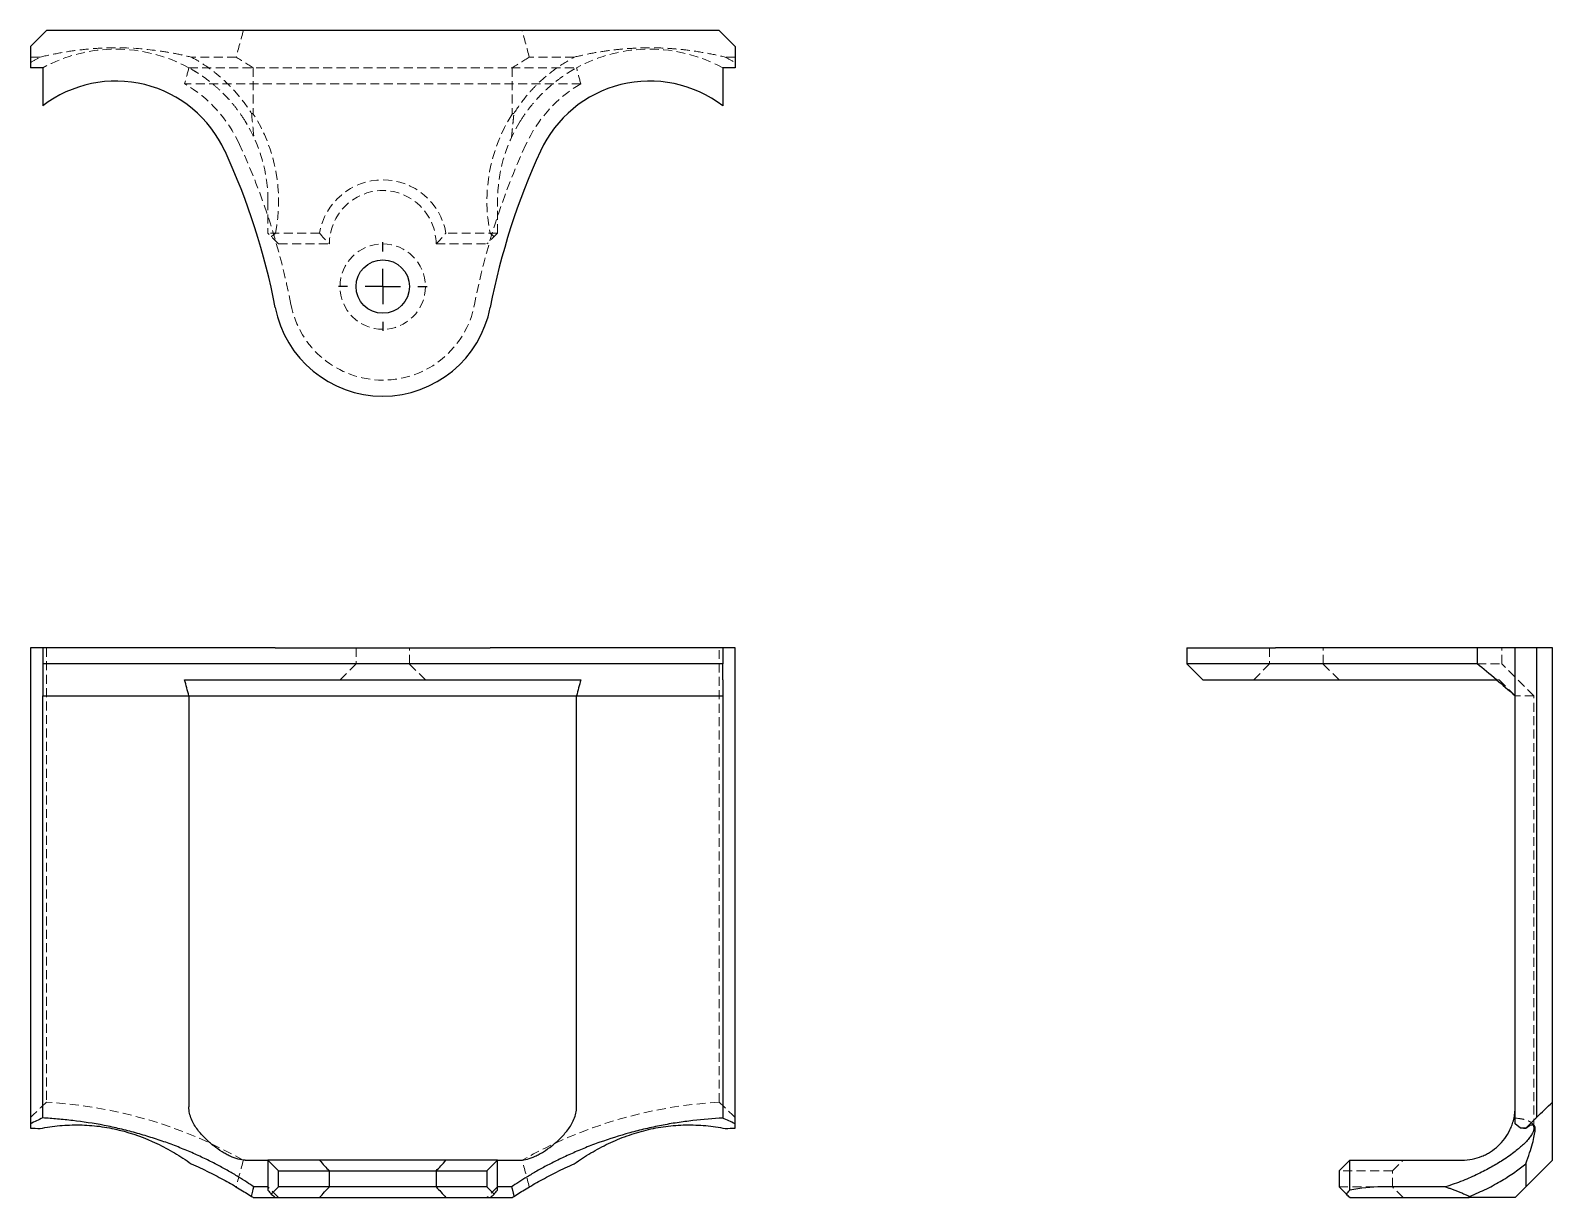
# Model space of a CAD drawing. Header units: millimetres. Extents: x 33 to 249, y 18 to 184.
import ezdxf

# ---------------------------------------------------------------- set-up
doc = ezdxf.new("R2010")
doc.units = ezdxf.units.MM
doc.linetypes.add('HIDDEN', pattern=[1.905, 1.27, -0.635])
doc.layers.add('10', color=7, linetype='Continuous')

# ---------------------------------------------------------------- blocks, each defined once
blk = doc.blocks.new('SW_CENTERMARKSYMBOL_0')
at = {"layer": '10', "color": 0}
for p, q in [((0, 5), (0, 6.29)), ((0, 0), (0, 2.5)), ((-5, 0), (-6.29, 0)), ((0, 0), (-2.5, 0)), ((0, 0), (0, -2.5)), ((0, 0), (2.5, 0)), ((5, 0), (6.29, 0)), ((0, -5), (0, -6.29))]:
    blk.add_line(p, q, dxfattribs=at)

msp = doc.modelspace()

# ---------------------------------------------------------------- linework, layer by layer
at = {"color": 7, "linetype": 'Continuous', "lineweight": 25}
for p, q in [((33.03, 181.67), (35.3, 183.94)), ((130.7, 183.94), (35.3, 183.94)), ((130.7, 183.94), (132.97, 181.67)), ((33.03, 181.67), (33.03, 178.64)), ((132.97, 181.67), (132.97, 178.64)), ((34.78, 178.64), (33.03, 178.64)), ((34.78, 178.64), (34.78, 173.23)), ((131.22, 178.64), (131.22, 173.23)), ((132.97, 178.64), (131.22, 178.64)), ((33.03, 96.34), (33.03, 28.81)), ((34.78, 96.34), (33.03, 96.34)), ((34.78, 96.34), (34.78, 94.07)), ((60.62, 96.34), (34.78, 96.34)), ((67.74, 96.34), (60.62, 96.34)), ((67.74, 96.34), (98.25, 96.34)), ((105.38, 96.34), (98.25, 96.34)), ((131.22, 96.34), (105.38, 96.34)), ((131.22, 96.34), (131.22, 94.07)), ((132.97, 96.34), (131.22, 96.34)), ((132.97, 28.81), (132.97, 96.34)), ((197.06, 96.34), (197.06, 94.07)), ((197.06, 96.34), (209.65, 96.34)), ((231.83, 96.34), (209.65, 96.34)), ((238.23, 96.34), (231.83, 96.34)), ((238.23, 96.34), (238.23, 94.07)), ((243.64, 96.34), (238.23, 96.34)), ((243.64, 28.81), (243.64, 96.34)), ((246.67, 96.34), (243.64, 96.34)), ((246.67, 96.34), (246.67, 29.71)), ((248.94, 96.34), (246.67, 96.34)), ((248.94, 31.9), (248.94, 96.34)), ((60.62, 94.07), (34.78, 94.07)), ((67.74, 94.07), (60.62, 94.07)), ((98.25, 94.07), (67.74, 94.07)), ((105.38, 94.07), (98.25, 94.07)), ((131.22, 94.07), (105.38, 94.07)), ((197.06, 94.07), (199.33, 91.8)), ((209.65, 94.07), (197.06, 94.07)), ((231.83, 94.07), (209.65, 94.07)), ((238.23, 94.07), (231.83, 94.07)), ((54.9, 91.8), (62.68, 91.8)), ((62.68, 91.8), (69.97, 91.8)), ((69.97, 91.8), (96.02, 91.8)), ((96.02, 91.8), (103.31, 91.8)), ((103.31, 91.8), (111.09, 91.8)), ((199.33, 91.8), (210.08, 91.8)), ((210.08, 91.8), (232.78, 91.8)), ((232.78, 91.8), (241.03, 91.8)), ((34.78, 29.65), (34.78, 89.53)), ((34.78, 89.53), (55.5, 89.53)), ((55.5, 89.53), (55.5, 31.22)), ((55.5, 89.53), (110.49, 89.53)), ((110.49, 31.22), (110.49, 89.53)), ((110.49, 89.53), (131.22, 89.53)), ((131.22, 89.53), (131.22, 29.64)), ((248.94, 23.65), (248.94, 31.9)), ((132.97, 28.2), (132.97, 28.81)), ((244.37, 28.2), (243.64, 28.81)), ((245.15, 28.2), (244.37, 28.2)), ((246.67, 29.71), (245.15, 28.2)), ((245.15, 28.2), (245.15, 28.15)), ((63.49, 23.65), (66.72, 23.65)), ((66.72, 23.65), (66.72, 19.39)), ((68.23, 22.14), (66.72, 23.65)), ((74.04, 23.65), (66.72, 23.65)), ((68.23, 19.87), (68.23, 22.14)), ((68.23, 22.14), (75.43, 22.14)), ((91.96, 23.65), (74.04, 23.65)), ((75.43, 19.87), (75.43, 22.14)), ((75.43, 22.14), (90.57, 22.14)), ((90.57, 22.14), (97.76, 22.14)), ((90.57, 22.14), (90.57, 19.87)), ((99.28, 23.65), (91.96, 23.65)), ((99.28, 23.65), (97.76, 22.14)), ((97.76, 22.14), (97.76, 19.87)), ((99.28, 19.39), (99.28, 23.65)), ((99.28, 23.65), (102.51, 23.65)), ((220.17, 23.65), (218.65, 22.14)), ((218.65, 22.14), (218.65, 19.87)), ((220.17, 19.39), (220.17, 23.65)), ((220.17, 23.65), (224.71, 23.65)), ((224.71, 23.65), (236.07, 23.65)), ((245.15, 23.14), (245.15, 19.87)), ((66.72, 19.87), (64.73, 19.87)), ((67.19, 18.83), (68.23, 19.87)), ((75.43, 19.87), (68.23, 19.87)), ((90.57, 19.87), (75.43, 19.87)), ((97.76, 19.87), (90.57, 19.87)), ((97.76, 19.87), (98.8, 18.83)), ((101.27, 19.87), (99.28, 19.87)), ((218.65, 19.87), (219.69, 18.83)), ((233.77, 19.87), (224.71, 19.87)), ((245.15, 19.87), (243.64, 18.35)), ((64.64, 18.35), (67.78, 18.35)), ((67.78, 18.35), (74.04, 18.35)), ((74.04, 18.35), (91.96, 18.35)), ((91.96, 18.35), (98.21, 18.35)), ((98.21, 18.35), (101.36, 18.35)), ((220.17, 18.35), (237.09, 18.35)), ((243.64, 18.35), (237.09, 18.35))]:
    msp.add_line(p, q, dxfattribs=at)
at = {"color": 7, "linetype": 'HIDDEN', "lineweight": 18}
for p, q in [((34.4, 180.15), (33.03, 180.15)), ((62.21, 180.15), (55.83, 180.15)), ((110.17, 180.15), (103.78, 180.15)), ((132.97, 180.15), (131.6, 180.15)), ((55.5, 178.64), (110.49, 178.64)), ((64.64, 178.64), (64.64, 172.09)), ((101.36, 178.64), (101.36, 172.09)), ((111.09, 176.37), (54.9, 176.37)), ((66.72, 159.71), (66.72, 155.17)), ((99.28, 155.17), (99.28, 159.71)), ((74.04, 155.17), (66.72, 155.17)), ((68.23, 153.65), (66.72, 155.17)), ((68.23, 153.65), (75.43, 153.65)), ((90.57, 153.65), (97.76, 153.65)), ((99.28, 155.17), (91.96, 155.17)), ((99.28, 155.17), (97.76, 153.65)), ((35.3, 96.34), (35.3, 31.9)), ((79.21, 96.34), (79.21, 94.07)), ((86.78, 94.07), (86.78, 96.34)), ((130.7, 31.9), (130.7, 96.34)), ((208.81, 96.34), (208.81, 94.07)), ((216.38, 94.07), (216.38, 96.34)), ((241.75, 94.07), (241.75, 96.34)), ((79.21, 94.07), (76.94, 91.8)), ((89.05, 91.8), (86.78, 94.07)), ((208.81, 94.07), (206.54, 91.8)), ((218.65, 91.8), (216.38, 94.07)), ((238.23, 94.07), (241.75, 94.07)), ((246.29, 89.53), (241.75, 94.07)), ((241.03, 91.8), (241.37, 91.8)), ((246.29, 89.53), (243.64, 89.53)), ((246.29, 28.23), (246.29, 89.53)), ((245.15, 28.2), (246.67, 29.71)), ((246.33, 28.58), (245.99, 28.92)), ((246.34, 28.58), (246, 28.92)), ((63.23, 23.65), (63.49, 23.65)), ((102.51, 23.65), (102.77, 23.65)), ((226.23, 22.14), (218.65, 22.14)), ((226.23, 22.14), (227.74, 23.65)), ((226.23, 19.87), (226.23, 22.14)), ((68.23, 18.35), (66.72, 19.87)), ((99.28, 19.87), (97.76, 18.35)), ((218.65, 19.87), (224.71, 19.87)), ((227.74, 18.35), (226.23, 19.87))]:
    msp.add_line(p, q, dxfattribs=at)
msp.add_circle((83, 147.6), 6.06, dxfattribs=at)
at = {"color": 7, "linetype": 'Continuous', "lineweight": 25}
msp.add_circle((83, 147.6), 3.79, dxfattribs=at)
at = {"color": 7, "linetype": 'HIDDEN', "lineweight": 18}
for centre, radius, start, end in [((45.14, 159.71), 21.58, 61.3056, 118.6944), ((31.71, 128.59), 59.91, 56.6633, 59.399), ((134.28, 128.59), 59.91, 120.601, 123.3367), ((120.86, 159.71), 21.58, 61.3056, 118.6944), ((45.14, 159.71), 19.31, 24.695, 59.6262), ((120.86, 159.71), 19.31, 120.3738, 155.305), ((45.14, 159.71), 21.58, 0, 31.7569), ((45.14, 159.71), 23.09, 348.6547, 32.4054), ((120.86, 159.71), 23.09, 147.5946, 191.3453), ((120.86, 159.71), 21.58, 148.2431, 180), ((-27.64, 126.24), 99.42, 10.9241, 24.695), ((193.64, 126.24), 99.42, 155.305, 169.0759), ((83, 153.65), 9.09, 9.5941, 170.4059), ((83, 153.65), 7.57, 0, 180), ((83, 147.6), 13.27, 190.9241, 349.0759), ((31.71, -31.7), 63.69, 60.3439, 86.7758), ((134.28, -31.7), 63.69, 93.2242, 119.6561)]:
    msp.add_arc(centre, radius, start, end, dxfattribs=at)
at = {"color": 7, "linetype": 'Continuous', "lineweight": 25}
for centre, radius, start, end in [((45.14, 159.71), 17.04, 24.695, 127.4576), ((120.86, 159.71), 17.04, 52.5424, 155.305), ((-27.64, 126.24), 97.15, 10.9241, 24.695), ((193.64, 126.24), 97.15, 155.305, 169.0759), ((83, 147.6), 15.54, 190.9241, 349.0759)]:
    msp.add_arc(centre, radius, start, end, dxfattribs=at)
at = {"color": 7, "linetype": 'HIDDEN', "lineweight": 18}
for points in [[(63.23, 183.94), (62.89, 182.66), (62.55, 181.4), (62.21, 180.15)], [(103.78, 180.15), (103.45, 181.4), (103.11, 182.66), (102.77, 183.94)], [(33.03, 179.37), (33.48, 179.65), (33.93, 179.91), (34.4, 180.15)], [(131.59, 180.15), (132.06, 179.91), (132.52, 179.65), (132.97, 179.37)], [(55.5, 178.64), (55.3, 177.86), (55.1, 177.1), (54.9, 176.37)], [(111.09, 176.37), (110.89, 177.12), (110.69, 177.88), (110.49, 178.64)], [(64.39, 172.17), (64.47, 172.15), (64.55, 172.12), (64.64, 172.09)], [(64.39, 172.17), (64.5, 171.06), (64.61, 169.93), (64.73, 168.77)], [(101.36, 172.09), (101.44, 172.12), (101.52, 172.15), (101.61, 172.17)], [(67.19, 154.69), (67.39, 154.85), (67.59, 155.01), (67.78, 155.17)], [(74.04, 155.17), (74.5, 154.62), (74.96, 154.12), (75.43, 153.65)], [(90.57, 153.65), (91.03, 154.12), (91.49, 154.62), (91.96, 155.17)], [(98.21, 155.17), (98.41, 155.01), (98.61, 154.85), (98.8, 154.69)], [(241.37, 91.8), (242.12, 91.04), (242.88, 90.28), (243.64, 89.53)], [(35.3, 31.9), (34.53, 31.17), (33.77, 30.44), (33.03, 29.71)], [(132.97, 29.71), (132.23, 30.44), (131.47, 31.17), (130.7, 31.9)], [(244.37, 28.2), (244.65, 28.19), (244.91, 28.17), (245.15, 28.15)], [(63.23, 23.65), (62.89, 22.37), (62.55, 21.11), (62.21, 19.87)], [(103.78, 19.87), (103.45, 21.11), (103.11, 22.37), (102.77, 23.65)]]:
    msp.add_open_spline(points, degree=3, dxfattribs=at)
for points, knots in [([(34.4, 180.15), (35.31, 180.38), (36.24, 180.57), (38.12, 180.91), (39.05, 181.06), (40.93, 181.28), (41.87, 181.36), (43.28, 181.44), (43.75, 181.46), (44.69, 181.48), (45.16, 181.48), (47.47, 181.46), (49.25, 181.31), (51.81, 180.97), (52.65, 180.83), (54.27, 180.52), (55.06, 180.34), (55.83, 180.15)], [0, 0, 0, 0, 0.125, 0.125, 0.25, 0.25, 0.375, 0.375, 0.4375, 0.4375, 0.5, 0.5, 0.75, 0.75, 0.875, 0.875, 1, 1, 1, 1]), ([(110.17, 180.15), (110.93, 180.34), (111.72, 180.52), (113.34, 180.83), (114.17, 180.97), (115.88, 181.2), (116.76, 181.29), (118.54, 181.42), (119.45, 181.46), (121.27, 181.49), (122.2, 181.47), (123.61, 181.39), (124.09, 181.36), (125.04, 181.27), (125.51, 181.23), (126.94, 181.06), (127.88, 180.91), (129.76, 180.57), (130.68, 180.38), (131.59, 180.15)], [0, 0, 0, 0, 0.125, 0.125, 0.25, 0.25, 0.375, 0.375, 0.5, 0.5, 0.625, 0.625, 0.6875, 0.6875, 0.75, 0.75, 0.875, 0.875, 1, 1, 1, 1]), ([(55.83, 180.16), (56.7, 179.69), (57.54, 179.17), (58.74, 178.32), (59.13, 178.02), (59.89, 177.39), (60.27, 177.07), (61.34, 176.06), (62.02, 175.35), (63.27, 173.83), (63.85, 173.03), (64.39, 172.17)], [0, 0, 0, 0, 0.25, 0.25, 0.375, 0.375, 0.5, 0.5, 0.75, 0.75, 1, 1, 1, 1]), ([(101.61, 172.17), (102.15, 173.02), (102.73, 173.83), (103.67, 174.98), (104, 175.35), (104.67, 176.07), (105.02, 176.42), (106.11, 177.42), (106.87, 178.03), (108.46, 179.16), (109.3, 179.68), (110.17, 180.15)], [0, 0, 0, 0, 0.25, 0.25, 0.375, 0.375, 0.5, 0.5, 0.75, 0.75, 1, 1, 1, 1]), ([(63.49, 171.07), (63.17, 171.59), (62.83, 172.08), (62.12, 173.04), (61.76, 173.49), (61.18, 174.15), (60.99, 174.36), (60.6, 174.77), (60.4, 174.97), (59.81, 175.54), (59.42, 175.9), (58.62, 176.57), (58.22, 176.88), (57.46, 177.43), (57.09, 177.68), (56.58, 178.01), (56.42, 178.11), (56.12, 178.29), (55.99, 178.37), (55.76, 178.5), (55.66, 178.55), (55.54, 178.62), (55.5, 178.64), (55.5, 178.64)], [0, 0, 0, 0, 0.125, 0.125, 0.25, 0.25, 0.3125, 0.3125, 0.375, 0.375, 0.5, 0.5, 0.625, 0.625, 0.75, 0.75, 0.8125, 0.8125, 0.875, 0.875, 0.9375, 0.9375, 1, 1, 1, 1]), ([(102.51, 171.07), (102.83, 171.59), (103.17, 172.08), (103.87, 173.04), (104.24, 173.49), (104.81, 174.15), (105.01, 174.36), (105.4, 174.77), (105.59, 174.97), (106.18, 175.54), (106.58, 175.9), (107.38, 176.57), (107.77, 176.88), (108.54, 177.43), (108.9, 177.68), (109.42, 178.01), (109.58, 178.11), (109.87, 178.29), (110.01, 178.37), (110.24, 178.5), (110.33, 178.55), (110.46, 178.62), (110.49, 178.64), (110.49, 178.64)], [0, 0, 0, 0, 0.125, 0.125, 0.25, 0.25, 0.3125, 0.3125, 0.375, 0.375, 0.5, 0.5, 0.625, 0.625, 0.75, 0.75, 0.8125, 0.8125, 0.875, 0.875, 0.9375, 0.9375, 1, 1, 1, 1]), ([(101.27, 168.77), (101.28, 168.93), (101.32, 169.24), (101.36, 169.72), (101.41, 170.2), (101.46, 170.69), (101.51, 171.18), (101.56, 171.68), (101.59, 172.01), (101.61, 172.17)], [0, 0, 0, 0, 0.1364135, 0.2749175, 0.4155477, 0.5583383, 0.703322, 0.8505317, 1, 1, 1, 1]), ([(243.64, 29.64), (244.03, 29.59), (244.83, 29.49), (245.55, 29.24), (245.97, 28.96), (246.16, 28.77), (246.19, 28.65), (246.2, 28.64)], [0, 0, 0, 0, 0.295892, 0.596689, 0.790587, 0.984484, 1, 1, 1, 1])]:
    msp.add_open_spline(points, degree=3, knots=knots, dxfattribs=at)
at = {"color": 7, "linetype": 'Continuous', "lineweight": 25}
for points in [[(34.78, 94.07), (34.78, 93.38), (34.78, 92.63), (34.78, 91.8)], [(131.22, 91.8), (131.22, 92.63), (131.22, 93.38), (131.22, 94.07)], [(241, 91.8), (240.02, 92.63), (239.1, 93.38), (238.23, 94.07)], [(34.78, 91.8), (34.78, 91.1), (34.78, 90.34), (34.78, 89.53)], [(55.5, 89.53), (55.3, 90.31), (55.1, 91.06), (54.9, 91.8)], [(111.09, 91.8), (110.89, 91.04), (110.69, 90.28), (110.49, 89.53)], [(131.22, 91.8), (131.22, 91.1), (131.22, 90.34), (131.22, 89.53)], [(241, 91.8), (241.83, 91.1), (242.71, 90.34), (243.64, 89.53)], [(246.67, 29.71), (247.41, 30.44), (248.17, 31.17), (248.94, 31.9)], [(34.78, 29.65), (34.18, 29.39), (33.6, 29.11), (33.03, 28.81)], [(33.03, 28.81), (33.03, 28.61), (33.03, 28.4), (33.03, 28.2)], [(33.03, 28.2), (33.48, 28.19), (33.93, 28.17), (34.4, 28.15)], [(132.97, 28.81), (132.4, 29.11), (131.81, 29.39), (131.22, 29.64)], [(131.59, 28.15), (132.06, 28.17), (132.52, 28.19), (132.97, 28.2)], [(245.15, 28.15), (244.91, 28.17), (244.65, 28.19), (244.37, 28.2)], [(74.04, 23.65), (74.5, 23.11), (74.96, 22.6), (75.43, 22.14)], [(90.57, 22.14), (91.03, 22.6), (91.49, 23.11), (91.96, 23.65)], [(245.15, 19.87), (246.4, 21.11), (247.66, 22.37), (248.94, 23.65)], [(64.39, 18.52), (64.5, 19.03), (64.61, 19.48), (64.73, 19.87)], [(74.04, 18.35), (74.5, 18.9), (74.96, 19.41), (75.43, 19.87)], [(90.57, 19.87), (91.03, 19.41), (91.49, 18.9), (91.96, 18.35)], [(224.71, 19.87), (223.21, 19.87), (221.72, 19.71), (220.17, 19.39)], [(64.39, 18.52), (64.47, 18.46), (64.55, 18.41), (64.64, 18.35)], [(66.72, 19.39), (66.88, 19.21), (67.03, 19.02), (67.19, 18.83)], [(67.19, 18.83), (67.39, 18.67), (67.59, 18.51), (67.78, 18.35)], [(98.21, 18.35), (98.41, 18.51), (98.61, 18.67), (98.8, 18.83)], [(98.8, 18.83), (98.96, 19.02), (99.12, 19.21), (99.28, 19.39)], [(101.36, 18.35), (101.44, 18.41), (101.52, 18.46), (101.61, 18.52)], [(219.69, 18.83), (219.85, 19.02), (220.01, 19.21), (220.17, 19.39)], [(220.17, 18.35), (220.01, 18.51), (219.85, 18.67), (219.69, 18.83)], [(237.09, 18.35), (237.12, 18.41), (237.15, 18.46), (237.17, 18.52)]]:
    msp.add_open_spline(points, degree=3, dxfattribs=at)
for points, knots in [([(63.49, 23.65), (63.17, 23.65), (62.83, 23.71), (62.12, 23.9), (61.76, 24.04), (61.18, 24.3), (60.99, 24.4), (60.6, 24.61), (60.4, 24.73), (59.81, 25.1), (59.42, 25.38), (58.62, 26), (58.22, 26.35), (57.46, 27.1), (57.09, 27.51), (56.58, 28.19), (56.42, 28.43), (56.12, 28.93), (55.99, 29.19), (55.76, 29.74), (55.66, 30.02), (55.54, 30.61), (55.5, 30.92), (55.5, 31.22)], [0, 0, 0, 0, 0.125, 0.125, 0.25, 0.25, 0.3125, 0.3125, 0.375, 0.375, 0.5, 0.5, 0.625, 0.625, 0.75, 0.75, 0.8125, 0.8125, 0.875, 0.875, 0.9375, 0.9375, 1, 1, 1, 1]), ([(102.51, 23.65), (102.83, 23.65), (103.17, 23.71), (103.87, 23.9), (104.24, 24.04), (104.81, 24.3), (105.01, 24.4), (105.4, 24.61), (105.59, 24.73), (106.18, 25.1), (106.58, 25.38), (107.38, 26), (107.77, 26.35), (108.54, 27.1), (108.9, 27.51), (109.42, 28.19), (109.58, 28.43), (109.87, 28.93), (110.01, 29.19), (110.24, 29.74), (110.33, 30.02), (110.46, 30.61), (110.49, 30.92), (110.49, 31.22)], [0, 0, 0, 0, 0.125, 0.125, 0.25, 0.25, 0.3125, 0.3125, 0.375, 0.375, 0.5, 0.5, 0.625, 0.625, 0.75, 0.75, 0.8125, 0.8125, 0.875, 0.875, 0.9375, 0.9375, 1, 1, 1, 1]), ([(236.07, 23.65), (236.59, 23.65), (237.08, 23.71), (238.04, 23.9), (238.49, 24.04), (239.15, 24.3), (239.36, 24.4), (239.77, 24.61), (239.97, 24.73), (240.54, 25.1), (240.9, 25.38), (241.57, 26), (241.88, 26.35), (242.43, 27.1), (242.68, 27.51), (243.01, 28.19), (243.11, 28.43), (243.29, 28.93), (243.37, 29.19), (243.5, 29.74), (243.55, 30.02), (243.62, 30.61), (243.64, 30.92), (243.64, 31.22)], [0, 0, 0, 0, 0.125, 0.125, 0.25, 0.25, 0.3125, 0.3125, 0.375, 0.375, 0.5, 0.5, 0.625, 0.625, 0.75, 0.75, 0.8125, 0.8125, 0.875, 0.875, 0.9375, 0.9375, 1, 1, 1, 1]), ([(34.4, 28.15), (35.31, 28.33), (36.24, 28.47), (38.12, 28.64), (39.05, 28.68), (40.93, 28.64), (41.87, 28.58), (43.28, 28.4), (43.75, 28.32), (44.69, 28.15), (45.16, 28.05), (47.47, 27.48), (49.25, 26.83), (51.81, 25.61), (52.65, 25.16), (54.27, 24.2), (55.06, 23.69), (55.83, 23.14)], [0, 0, 0, 0, 0.125, 0.125, 0.25, 0.25, 0.375, 0.375, 0.4375, 0.4375, 0.5, 0.5, 0.75, 0.75, 0.875, 0.875, 1, 1, 1, 1]), ([(64.73, 19.87), (64.1, 20.29), (63.36, 20.78), (62.07, 21.57), (61.61, 21.84), (60.64, 22.39), (60.14, 22.67), (59.08, 23.23), (58.52, 23.51), (57.36, 24.07), (56.76, 24.35), (55.52, 24.9), (54.88, 25.17), (53.57, 25.69), (52.9, 25.95), (51.52, 26.43), (50.81, 26.67), (49.38, 27.12), (48.66, 27.34), (47.2, 27.74), (46.47, 27.93), (44.98, 28.28), (44.23, 28.45), (41.96, 28.88), (40.47, 29.1), (38.29, 29.36), (37.58, 29.43), (36.15, 29.56), (35.46, 29.61), (34.78, 29.65)], [0, 0, 0, 0, 0.125, 0.125, 0.1875, 0.1875, 0.25, 0.25, 0.3125, 0.3125, 0.375, 0.375, 0.4375, 0.4375, 0.5, 0.5, 0.5625, 0.5625, 0.625, 0.625, 0.6875, 0.6875, 0.75, 0.75, 0.875, 0.875, 0.9375, 0.9375, 1, 1, 1, 1]), ([(131.22, 29.64), (129.86, 29.57), (128.45, 29.45), (126.62, 29.23), (126.24, 29.18), (125.5, 29.08), (125.13, 29.03), (124.01, 28.86), (123.27, 28.73), (121.77, 28.44), (121.03, 28.28), (119.91, 28.02), (119.53, 27.93), (118.79, 27.74), (118.42, 27.64), (116.58, 27.13), (115.16, 26.68), (113.1, 25.95), (112.42, 25.69), (111.11, 25.17), (110.47, 24.89), (109.23, 24.34), (108.63, 24.06), (107.47, 23.5), (106.92, 23.22), (105.85, 22.67), (105.35, 22.39), (104.38, 21.84), (103.92, 21.56), (102.64, 20.77), (101.89, 20.29), (101.27, 19.87)], [0, 0, 0, 0, 0.125, 0.125, 0.15625, 0.15625, 0.1875, 0.1875, 0.25, 0.25, 0.3125, 0.3125, 0.34375, 0.34375, 0.375, 0.375, 0.5, 0.5, 0.5625, 0.5625, 0.625, 0.625, 0.6875, 0.6875, 0.75, 0.75, 0.8125, 0.8125, 0.875, 0.875, 1, 1, 1, 1]), ([(110.17, 23.14), (110.93, 23.69), (111.72, 24.2), (113.34, 25.16), (114.17, 25.61), (115.88, 26.42), (116.76, 26.79), (118.54, 27.43), (119.45, 27.7), (121.27, 28.15), (122.2, 28.33), (123.61, 28.51), (124.09, 28.56), (125.04, 28.63), (125.51, 28.65), (126.94, 28.67), (127.88, 28.64), (129.76, 28.47), (130.68, 28.33), (131.59, 28.15)], [0, 0, 0, 0, 0.125, 0.125, 0.25, 0.25, 0.375, 0.375, 0.5, 0.5, 0.625, 0.625, 0.6875, 0.6875, 0.75, 0.75, 0.875, 0.875, 1, 1, 1, 1]), ([(246.2, 28.64), (246.23, 28.54), (246.32, 28.32), (246.27, 27.93), (246.1, 27.48), (245.8, 26.99), (245.37, 26.47), (244.7, 25.78), (243.84, 25.04), (242.83, 24.28), (241.72, 23.53), (240.27, 22.67), (238.38, 21.68), (236.23, 20.7), (234.59, 20.15), (233.77, 19.87)], [0, 0, 0, 0, 0.058505, 0.121949, 0.183913, 0.24588, 0.309388, 0.372899, 0.476636, 0.538715, 0.601103, 0.697032, 0.794106, 0.896238, 1, 1, 1, 1]), ([(245.15, 23.14), (245.34, 23.69), (245.52, 24.2), (245.83, 25.16), (245.97, 25.61), (246.2, 26.42), (246.29, 26.79), (246.42, 27.43), (246.46, 27.7), (246.49, 28.15), (246.47, 28.33), (246.39, 28.51), (246.36, 28.56), (246.27, 28.63), (246.23, 28.65), (246.06, 28.67), (245.91, 28.64), (245.57, 28.47), (245.38, 28.33), (245.15, 28.15)], [0, 0, 0, 0, 0.125, 0.125, 0.25, 0.25, 0.375, 0.375, 0.5, 0.5, 0.625, 0.625, 0.6875, 0.6875, 0.75, 0.75, 0.875, 0.875, 1, 1, 1, 1]), ([(55.83, 23.14), (56.7, 22.76), (57.54, 22.37), (58.74, 21.77), (59.13, 21.57), (59.89, 21.17), (60.27, 20.97), (61.34, 20.38), (62.02, 19.99), (63.27, 19.23), (63.85, 18.86), (64.39, 18.52)], [0, 0, 0, 0, 0.25, 0.25, 0.375, 0.375, 0.5, 0.5, 0.75, 0.75, 1, 1, 1, 1]), ([(101.61, 18.52), (102.15, 18.87), (102.73, 19.23), (103.67, 19.8), (104, 19.99), (104.67, 20.38), (105.02, 20.58), (106.11, 21.18), (106.87, 21.58), (108.46, 22.37), (109.3, 22.76), (110.17, 23.15)], [0, 0, 0, 0, 0.25, 0.25, 0.375, 0.375, 0.5, 0.5, 0.75, 0.75, 1, 1, 1, 1]), ([(237.17, 18.52), (238.02, 18.87), (238.83, 19.23), (239.98, 19.8), (240.35, 19.99), (241.07, 20.38), (241.42, 20.58), (242.42, 21.18), (243.03, 21.58), (244.16, 22.37), (244.68, 22.76), (245.15, 23.15)], [0, 0, 0, 0, 0.25, 0.25, 0.375, 0.375, 0.5, 0.5, 0.75, 0.75, 1, 1, 1, 1]), ([(101.27, 19.87), (101.28, 19.81), (101.32, 19.71), (101.36, 19.54), (101.41, 19.35), (101.46, 19.16), (101.51, 18.96), (101.56, 18.74), (101.59, 18.59), (101.61, 18.52)], [0, 0, 0, 0, 0.1364135, 0.2749175, 0.4155477, 0.5583383, 0.703322, 0.8505317, 1, 1, 1, 1]), ([(233.77, 19.87), (233.93, 19.81), (234.24, 19.71), (234.72, 19.54), (235.2, 19.35), (235.69, 19.16), (236.18, 18.96), (236.68, 18.74), (237.01, 18.59), (237.17, 18.52)], [0, 0, 0, 0, 0.1364135, 0.2749175, 0.4155477, 0.5583383, 0.703322, 0.8505317, 1, 1, 1, 1])]:
    msp.add_open_spline(points, degree=3, knots=knots, dxfattribs=at)

# ---------------------------------------------------------------- block references
at = {"layer": '10'}
msp.add_blockref('SW_CENTERMARKSYMBOL_0', (83, 147.6), dxfattribs=at)

doc.saveas('drawing.dxf')
